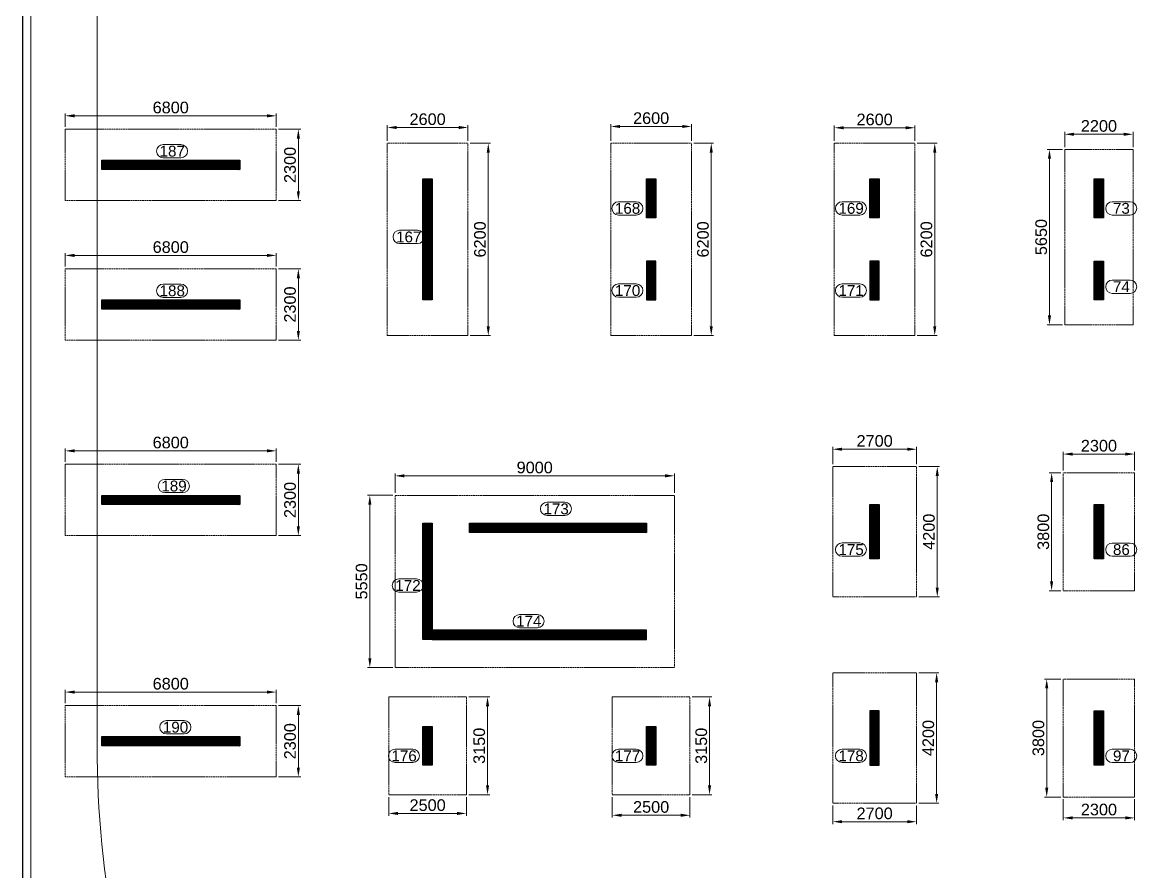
# Model space of a CAD drawing. Header units: millimetres. Extents: x 99112 to 332273, y 431815 to 552227.
# Drawn here: x 99112 to 135383, y 491073 to 518441 of the extents above; entities that cross this region are included whole.
import ezdxf
from ezdxf.enums import TextEntityAlignment as Align

# ---------------------------------------------------------------- set-up
doc = ezdxf.new("R2010")
doc.units = ezdxf.units.MM
doc.header["$LTSCALE"] = 100
doc.header["$MEASUREMENT"] = 0
doc.linetypes.add('HIDDEN', pattern=[0.375, 0.25, -0.125])
for name, color, linetype, lineweight in [('COL HATCH', 67, 'Continuous', 25), ('colno', 11, 'Continuous', 15), ('COLUMN', 84, 'Continuous', 30), ('DIM', 8, 'Continuous', 13), ('FOOTING', 12, 'HIDDEN', 20), ('HATCH', 251, 'Continuous', 9), ('SUNK', 251, 'Continuous', 9)]:
    doc.layers.add(name, color=color, linetype=linetype, lineweight=lineweight)
doc.styles.add('ARIAL', font='arial.ttf')
doc.dimstyles.new('150', dxfattribs={"dimscale": 150, "dimtxt": 2.5, "dimasz": 2, "dimexe": 0.5, "dimexo": 0.5, "dimgap": 0.5, "dimtad": 1, "dimdec": 0, "dimzin": 3, "dimdsep": 46, "dimtxsty": 'ARIAL', "dimcen": 0, "dimdle": 1, "dimclrd": 256, "dimclre": 256, "dimclrt": 4, "dimadec": 0, "dimazin": 0, "dimtfac": 1, "dimtdec": 0, "dimtmove": 0, "dimatfit": 3, "dimfxl": 0, "dimtolj": 1, "dimtzin": 0, "dimlwd": -1, "dimlwe": -1, "dimarcsym": 0})
pattern_1 = [(45, (-325, 0), (-8.83883476, 8.83883476), [])]
pattern_2 = [(45, (-325, -1.328), (-8.83883476, 8.83883476), [])]
pattern_3 = [(45, (-244606.086, 134796.796), (-8.83883476, 8.83883476), [])]
pattern_4 = [(45, (-226856.086, 134796.796), (-8.83883476, 8.83883476), [])]

# ---------------------------------------------------------------- blocks, each defined once
blk = doc.blocks.new('*D128')
at = {"layer": 'DIM', "transparency": 16777216}
for p, q in [((110862, 514624), (110862, 515131)), ((113162, 515056), (111162, 515056)), ((113462, 514624), (113462, 515131))]:
    blk.add_line(p, q, dxfattribs=at)
for points in [[(111162, 515106), (111162, 515006), (110862, 515056)], [(113162, 515006), (113162, 515106), (113462, 515056)]]:
    blk.add_solid(points, dxfattribs=at)
at = {"layer": 'DIM', "color": 4, "transparency": 16777216, "insert": (112162, 515322), "char_height": 375, "attachment_point": 5, "style": 'ARIAL'}
blk.add_mtext('\\A1;2600', dxfattribs=at)
blk = doc.blocks.new('*D129')
at = {"layer": 'DIM', "transparency": 16777216}
for p, q in [((113537, 514549), (114191, 514549)), ((114116, 514249), (114116, 508649)), ((113537, 508349), (114191, 508349))]:
    blk.add_line(p, q, dxfattribs=at)
for points in [[(114166, 514249), (114066, 514249), (114116, 514549)], [(114066, 508649), (114166, 508649), (114116, 508349)]]:
    blk.add_solid(points, dxfattribs=at)
at = {"layer": 'DIM', "color": 4, "transparency": 16777216, "insert": (113849, 511449), "char_height": 375, "attachment_point": 5, "rotation": 90, "style": 'ARIAL'}
blk.add_mtext('\\A1;6200', dxfattribs=at)
blk = doc.blocks.new('*D130')
at = {"layer": 'DIM', "transparency": 16777216}
for p, q in [((118062, 514624), (118062, 515165)), ((120362, 515090), (118362, 515090)), ((120662, 514624), (120662, 515165))]:
    blk.add_line(p, q, dxfattribs=at)
for points in [[(118362, 515140), (118362, 515040), (118062, 515090)], [(120362, 515040), (120362, 515140), (120662, 515090)]]:
    blk.add_solid(points, dxfattribs=at)
at = {"layer": 'DIM', "color": 4, "transparency": 16777216, "insert": (119362, 515356), "char_height": 375, "attachment_point": 5, "style": 'ARIAL'}
blk.add_mtext('\\A1;2600', dxfattribs=at)
blk = doc.blocks.new('*D131')
at = {"layer": 'DIM', "transparency": 16777216}
for p, q in [((120737, 514549), (121374, 514549)), ((121299, 514249), (121299, 508649)), ((120737, 508349), (121374, 508349))]:
    blk.add_line(p, q, dxfattribs=at)
for points in [[(121349, 514249), (121249, 514249), (121299, 514549)], [(121249, 508649), (121349, 508649), (121299, 508349)]]:
    blk.add_solid(points, dxfattribs=at)
at = {"layer": 'DIM', "color": 4, "transparency": 16777216, "insert": (121032, 511449), "char_height": 375, "attachment_point": 5, "rotation": 90, "style": 'ARIAL'}
blk.add_mtext('\\A1;6200', dxfattribs=at)
blk = doc.blocks.new('*D132')
at = {"layer": 'DIM', "transparency": 16777216}
for p, q in [((125262, 514624), (125262, 515122)), ((127562, 515047), (125562, 515047)), ((127862, 514624), (127862, 515122))]:
    blk.add_line(p, q, dxfattribs=at)
for points in [[(125562, 515097), (125562, 514997), (125262, 515047)], [(127562, 514997), (127562, 515097), (127862, 515047)]]:
    blk.add_solid(points, dxfattribs=at)
at = {"layer": 'DIM', "color": 4, "transparency": 16777216, "insert": (126562, 515313), "char_height": 375, "attachment_point": 5, "style": 'ARIAL'}
blk.add_mtext('\\A1;2600', dxfattribs=at)
blk = doc.blocks.new('*D133')
at = {"layer": 'DIM', "transparency": 16777216}
for p, q in [((127937, 514549), (128573, 514549)), ((128498, 514249), (128498, 508649)), ((127937, 508349), (128573, 508349))]:
    blk.add_line(p, q, dxfattribs=at)
for points in [[(128548, 514249), (128448, 514249), (128498, 514549)], [(128448, 508649), (128548, 508649), (128498, 508349)]]:
    blk.add_solid(points, dxfattribs=at)
at = {"layer": 'DIM', "color": 4, "transparency": 16777216, "insert": (128232, 511449), "char_height": 375, "attachment_point": 5, "rotation": 90, "style": 'ARIAL'}
blk.add_mtext('\\A1;6200', dxfattribs=at)
blk = doc.blocks.new('*D163')
at = {"layer": 'DIM', "transparency": 16777216}
for p, q in [((111112, 503274), (111112, 503903)), ((119812, 503828), (111412, 503828)), ((120112, 503274), (120112, 503903))]:
    blk.add_line(p, q, dxfattribs=at)
for points in [[(111412, 503878), (111412, 503778), (111112, 503828)], [(119812, 503778), (119812, 503878), (120112, 503828)]]:
    blk.add_solid(points, dxfattribs=at)
at = {"layer": 'DIM', "color": 4, "transparency": 16777216, "insert": (115612, 504094), "char_height": 375, "attachment_point": 5, "style": 'ARIAL'}
blk.add_mtext('\\A1;9000', dxfattribs=at)
blk = doc.blocks.new('*D164')
at = {"layer": 'DIM', "transparency": 16777216}
for p, q in [((111037, 503199), (110226, 503199)), ((110301, 497949), (110301, 502899)), ((111037, 497649), (110226, 497649))]:
    blk.add_line(p, q, dxfattribs=at)
for points in [[(110351, 502899), (110251, 502899), (110301, 503199)], [(110251, 497949), (110351, 497949), (110301, 497649)]]:
    blk.add_solid(points, dxfattribs=at)
at = {"layer": 'DIM', "color": 4, "transparency": 16777216, "insert": (110035, 500424), "char_height": 375, "attachment_point": 5, "rotation": 90, "style": 'ARIAL'}
blk.add_mtext('\\A1;5550', dxfattribs=at)
blk = doc.blocks.new('*D165')
at = {"layer": 'DIM', "transparency": 16777216}
for p, q in [((125212, 504199), (125212, 504760)), ((127612, 504685), (125512, 504685)), ((127912, 504199), (127912, 504760))]:
    blk.add_line(p, q, dxfattribs=at)
for points in [[(125512, 504735), (125512, 504635), (125212, 504685)], [(127612, 504635), (127612, 504735), (127912, 504685)]]:
    blk.add_solid(points, dxfattribs=at)
at = {"layer": 'DIM', "color": 4, "transparency": 16777216, "insert": (126562, 504951), "char_height": 375, "attachment_point": 5, "style": 'ARIAL'}
blk.add_mtext('\\A1;2700', dxfattribs=at)
blk = doc.blocks.new('*D166')
at = {"layer": 'DIM', "transparency": 16777216}
for p, q in [((127987, 504124), (128654, 504124)), ((128579, 503824), (128579, 500224)), ((127987, 499924), (128654, 499924))]:
    blk.add_line(p, q, dxfattribs=at)
for points in [[(128629, 503824), (128529, 503824), (128579, 504124)], [(128529, 500224), (128629, 500224), (128579, 499924)]]:
    blk.add_solid(points, dxfattribs=at)
at = {"layer": 'DIM', "color": 4, "transparency": 16777216, "insert": (128312, 502024), "char_height": 375, "attachment_point": 5, "rotation": 90, "style": 'ARIAL'}
blk.add_mtext('\\A1;4200', dxfattribs=at)
blk = doc.blocks.new('*D207')
at = {"layer": 'DIM', "transparency": 16777216}
for p, q in [((110912, 493474), (110912, 492869)), ((113412, 493474), (113412, 492869)), ((113112, 492944), (111212, 492944))]:
    blk.add_line(p, q, dxfattribs=at)
for points in [[(111212, 492994), (111212, 492894), (110912, 492944)], [(113112, 492894), (113112, 492994), (113412, 492944)]]:
    blk.add_solid(points, dxfattribs=at)
at = {"layer": 'DIM', "color": 4, "transparency": 16777216, "insert": (112162, 493210), "char_height": 375, "attachment_point": 5, "style": 'ARIAL'}
blk.add_mtext('\\A1;2500', dxfattribs=at)
blk = doc.blocks.new('*D208')
at = {"layer": 'DIM', "transparency": 16777216}
for p, q in [((113487, 496699), (114167, 496699)), ((114092, 493849), (114092, 496399)), ((113487, 493549), (114167, 493549))]:
    blk.add_line(p, q, dxfattribs=at)
for points in [[(114142, 496399), (114042, 496399), (114092, 496699)], [(114042, 493849), (114142, 493849), (114092, 493549)]]:
    blk.add_solid(points, dxfattribs=at)
at = {"layer": 'DIM', "color": 4, "transparency": 16777216, "insert": (113826, 495124), "char_height": 375, "attachment_point": 5, "rotation": 90, "style": 'ARIAL'}
blk.add_mtext('\\A1;3150', dxfattribs=at)
blk = doc.blocks.new('*D209')
at = {"layer": 'DIM', "transparency": 16777216}
for p, q in [((118112, 493474), (118112, 492810)), ((120612, 493474), (120612, 492810)), ((120312, 492885), (118412, 492885))]:
    blk.add_line(p, q, dxfattribs=at)
for points in [[(118412, 492935), (118412, 492835), (118112, 492885)], [(120312, 492835), (120312, 492935), (120612, 492885)]]:
    blk.add_solid(points, dxfattribs=at)
at = {"layer": 'DIM', "color": 4, "transparency": 16777216, "insert": (119362, 493152), "char_height": 375, "attachment_point": 5, "style": 'ARIAL'}
blk.add_mtext('\\A1;2500', dxfattribs=at)
blk = doc.blocks.new('*D210')
at = {"layer": 'DIM', "transparency": 16777216}
for p, q in [((120687, 496699), (121319, 496699)), ((121244, 493849), (121244, 496399)), ((120687, 493549), (121319, 493549))]:
    blk.add_line(p, q, dxfattribs=at)
for points in [[(121294, 496399), (121194, 496399), (121244, 496699)], [(121194, 493849), (121294, 493849), (121244, 493549)]]:
    blk.add_solid(points, dxfattribs=at)
at = {"layer": 'DIM', "color": 4, "transparency": 16777216, "insert": (120978, 495124), "char_height": 375, "attachment_point": 5, "rotation": 90, "style": 'ARIAL'}
blk.add_mtext('\\A1;3150', dxfattribs=at)
blk = doc.blocks.new('*D211')
at = {"layer": 'DIM', "transparency": 16777216}
for p, q in [((125212, 493199), (125212, 492603)), ((127912, 493199), (127912, 492603)), ((127612, 492678), (125512, 492678))]:
    blk.add_line(p, q, dxfattribs=at)
for points in [[(125512, 492728), (125512, 492628), (125212, 492678)], [(127612, 492628), (127612, 492728), (127912, 492678)]]:
    blk.add_solid(points, dxfattribs=at)
at = {"layer": 'DIM', "color": 4, "transparency": 16777216, "insert": (126562, 492944), "char_height": 375, "attachment_point": 5, "style": 'ARIAL'}
blk.add_mtext('\\A1;2700', dxfattribs=at)
blk = doc.blocks.new('*D212')
at = {"layer": 'DIM', "transparency": 16777216}
for p, q in [((127987, 497474), (128634, 497474)), ((128559, 493574), (128559, 497174)), ((127987, 493274), (128634, 493274))]:
    blk.add_line(p, q, dxfattribs=at)
for points in [[(128609, 497174), (128509, 497174), (128559, 497474)], [(128509, 493574), (128609, 493574), (128559, 493274)]]:
    blk.add_solid(points, dxfattribs=at)
at = {"layer": 'DIM', "color": 4, "transparency": 16777216, "insert": (128292, 495374), "char_height": 375, "attachment_point": 5, "rotation": 90, "style": 'ARIAL'}
blk.add_mtext('\\A1;4200', dxfattribs=at)
blk = doc.blocks.new('*D389')
at = {"layer": 'DIM', "transparency": 16777216}
for p, q in [((100487, 515074), (100487, 515508)), ((106987, 515433), (100787, 515433)), ((107287, 515074), (107287, 515508))]:
    blk.add_line(p, q, dxfattribs=at)
for points in [[(100787, 515483), (100787, 515383), (100487, 515433)], [(106987, 515383), (106987, 515483), (107287, 515433)]]:
    blk.add_solid(points, dxfattribs=at)
at = {"layer": 'DIM', "color": 4, "transparency": 16777216, "insert": (103887, 515699), "char_height": 375, "attachment_point": 5, "style": 'ARIAL'}
blk.add_mtext('\\A1;6800', dxfattribs=at)
blk = doc.blocks.new('*D390')
at = {"layer": 'DIM', "transparency": 16777216}
for p, q in [((107362, 514999), (108073, 514999)), ((107998, 512999), (107998, 514699)), ((107362, 512699), (108073, 512699))]:
    blk.add_line(p, q, dxfattribs=at)
for points in [[(108048, 514699), (107948, 514699), (107998, 514999)], [(107948, 512999), (108048, 512999), (107998, 512699)]]:
    blk.add_solid(points, dxfattribs=at)
at = {"layer": 'DIM', "color": 4, "transparency": 16777216, "insert": (107731, 513849), "char_height": 375, "attachment_point": 5, "rotation": 90, "style": 'ARIAL'}
blk.add_mtext('\\A1;2300', dxfattribs=at)
blk = doc.blocks.new('*D391')
at = {"layer": 'DIM', "transparency": 16777216}
for p, q in [((100487, 510574), (100487, 511008)), ((106987, 510933), (100787, 510933)), ((107287, 510574), (107287, 511008))]:
    blk.add_line(p, q, dxfattribs=at)
for points in [[(100787, 510983), (100787, 510883), (100487, 510933)], [(106987, 510883), (106987, 510983), (107287, 510933)]]:
    blk.add_solid(points, dxfattribs=at)
at = {"layer": 'DIM', "color": 4, "transparency": 16777216, "insert": (103887, 511199), "char_height": 375, "attachment_point": 5, "style": 'ARIAL'}
blk.add_mtext('\\A1;6800', dxfattribs=at)
blk = doc.blocks.new('*D392')
at = {"layer": 'DIM', "transparency": 16777216}
for p, q in [((107362, 510499), (108073, 510499)), ((107998, 508499), (107998, 510199)), ((107362, 508199), (108073, 508199))]:
    blk.add_line(p, q, dxfattribs=at)
for points in [[(108048, 510199), (107948, 510199), (107998, 510499)], [(107948, 508499), (108048, 508499), (107998, 508199)]]:
    blk.add_solid(points, dxfattribs=at)
at = {"layer": 'DIM', "color": 4, "transparency": 16777216, "insert": (107731, 509349), "char_height": 375, "attachment_point": 5, "rotation": 90, "style": 'ARIAL'}
blk.add_mtext('\\A1;2300', dxfattribs=at)
blk = doc.blocks.new('*D393')
at = {"layer": 'DIM', "transparency": 16777216}
for p, q in [((100487, 504274), (100487, 504708)), ((106987, 504633), (100787, 504633)), ((107287, 504274), (107287, 504708))]:
    blk.add_line(p, q, dxfattribs=at)
for points in [[(100787, 504683), (100787, 504583), (100487, 504633)], [(106987, 504583), (106987, 504683), (107287, 504633)]]:
    blk.add_solid(points, dxfattribs=at)
at = {"layer": 'DIM', "color": 4, "transparency": 16777216, "insert": (103887, 504899), "char_height": 375, "attachment_point": 5, "style": 'ARIAL'}
blk.add_mtext('\\A1;6800', dxfattribs=at)
blk = doc.blocks.new('*D394')
at = {"layer": 'DIM', "transparency": 16777216}
for p, q in [((107362, 504199), (108073, 504199)), ((107998, 502199), (107998, 503899)), ((107362, 501899), (108073, 501899))]:
    blk.add_line(p, q, dxfattribs=at)
for points in [[(108048, 503899), (107948, 503899), (107998, 504199)], [(107948, 502199), (108048, 502199), (107998, 501899)]]:
    blk.add_solid(points, dxfattribs=at)
at = {"layer": 'DIM', "color": 4, "transparency": 16777216, "insert": (107731, 503049), "char_height": 375, "attachment_point": 5, "rotation": 90, "style": 'ARIAL'}
blk.add_mtext('\\A1;2300', dxfattribs=at)
blk = doc.blocks.new('*D395')
at = {"layer": 'DIM', "transparency": 16777216}
for p, q in [((100487, 496497), (100487, 496931)), ((107287, 496497), (107287, 496931)), ((106987, 496856), (100787, 496856))]:
    blk.add_line(p, q, dxfattribs=at)
for points in [[(100787, 496906), (100787, 496806), (100487, 496856)], [(106987, 496806), (106987, 496906), (107287, 496856)]]:
    blk.add_solid(points, dxfattribs=at)
at = {"layer": 'DIM', "color": 4, "transparency": 16777216, "insert": (103887, 497123), "char_height": 375, "attachment_point": 5, "style": 'ARIAL'}
blk.add_mtext('\\A1;6800', dxfattribs=at)
blk = doc.blocks.new('*D396')
at = {"layer": 'DIM', "transparency": 16777216}
for p, q in [((107362, 496422), (108073, 496422)), ((107998, 494422), (107998, 496122)), ((107362, 494122), (108073, 494122))]:
    blk.add_line(p, q, dxfattribs=at)
for points in [[(108048, 496122), (107948, 496122), (107998, 496422)], [(107948, 494422), (108048, 494422), (107998, 494122)]]:
    blk.add_solid(points, dxfattribs=at)
at = {"layer": 'DIM', "color": 4, "transparency": 16777216, "insert": (107731, 495272), "char_height": 375, "attachment_point": 5, "rotation": 90, "style": 'ARIAL'}
blk.add_mtext('\\A1;2300', dxfattribs=at)
blk = doc.blocks.new('*D410')
at = {"layer": 'DIM', "transparency": 16777216}
for p, q in [((132687, 514424), (132687, 514913)), ((134587, 514838), (132987, 514838)), ((134887, 514424), (134887, 514913))]:
    blk.add_line(p, q, dxfattribs=at)
for points in [[(132987, 514888), (132987, 514788), (132687, 514838)], [(134587, 514788), (134587, 514888), (134887, 514838)]]:
    blk.add_solid(points, dxfattribs=at)
at = {"layer": 'DIM', "color": 4, "transparency": 16777216, "insert": (133787, 515105), "char_height": 375, "attachment_point": 5, "style": 'ARIAL'}
blk.add_mtext('\\A1;2200', dxfattribs=at)
blk = doc.blocks.new('*D411')
at = {"layer": 'DIM', "transparency": 16777216}
for p, q in [((132612, 514349), (132119, 514349)), ((132194, 514049), (132194, 508999)), ((132612, 508699), (132119, 508699))]:
    blk.add_line(p, q, dxfattribs=at)
for points in [[(132244, 514049), (132144, 514049), (132194, 514349)], [(132144, 508999), (132244, 508999), (132194, 508699)]]:
    blk.add_solid(points, dxfattribs=at)
at = {"layer": 'DIM', "color": 4, "transparency": 16777216, "insert": (131928, 511524), "char_height": 375, "attachment_point": 5, "rotation": 90, "style": 'ARIAL'}
blk.add_mtext('\\A1;5650', dxfattribs=at)
blk = doc.blocks.new('*D430')
at = {"layer": 'DIM', "transparency": 16777216}
for p, q in [((132637, 503999), (132637, 504604)), ((134637, 504529), (132937, 504529)), ((134937, 503999), (134937, 504604))]:
    blk.add_line(p, q, dxfattribs=at)
for points in [[(132937, 504579), (132937, 504479), (132637, 504529)], [(134637, 504479), (134637, 504579), (134937, 504529)]]:
    blk.add_solid(points, dxfattribs=at)
at = {"layer": 'DIM', "color": 4, "transparency": 16777216, "insert": (133787, 504796), "char_height": 375, "attachment_point": 5, "style": 'ARIAL'}
blk.add_mtext('\\A1;2300', dxfattribs=at)
blk = doc.blocks.new('*D431')
at = {"layer": 'DIM', "transparency": 16777216}
for p, q in [((132562, 503924), (132188, 503924)), ((132263, 503624), (132263, 500424)), ((132562, 500124), (132188, 500124))]:
    blk.add_line(p, q, dxfattribs=at)
for points in [[(132313, 503624), (132213, 503624), (132263, 503924)], [(132213, 500424), (132313, 500424), (132263, 500124)]]:
    blk.add_solid(points, dxfattribs=at)
at = {"layer": 'DIM', "color": 4, "transparency": 16777216, "insert": (131997, 502024), "char_height": 375, "attachment_point": 5, "rotation": 90, "style": 'ARIAL'}
blk.add_mtext('\\A1;3800', dxfattribs=at)
blk = doc.blocks.new('*D434')
at = {"layer": 'DIM', "transparency": 16777216}
for p, q in [((132562, 497274), (132030, 497274)), ((132105, 496974), (132105, 493774)), ((132562, 493474), (132030, 493474))]:
    blk.add_line(p, q, dxfattribs=at)
for points in [[(132155, 496974), (132055, 496974), (132105, 497274)], [(132055, 493774), (132155, 493774), (132105, 493474)]]:
    blk.add_solid(points, dxfattribs=at)
at = {"layer": 'DIM', "color": 4, "transparency": 16777216, "insert": (131838, 495374), "char_height": 375, "attachment_point": 5, "rotation": 90, "style": 'ARIAL'}
blk.add_mtext('\\A1;3800', dxfattribs=at)
blk = doc.blocks.new('*D437')
at = {"layer": 'DIM', "transparency": 16777216}
for p, q in [((132637, 493399), (132637, 492726)), ((134937, 493399), (134937, 492726)), ((134637, 492801), (132937, 492801))]:
    blk.add_line(p, q, dxfattribs=at)
for points in [[(132937, 492851), (132937, 492751), (132637, 492801)], [(134637, 492751), (134637, 492851), (134937, 492801)]]:
    blk.add_solid(points, dxfattribs=at)
at = {"layer": 'DIM', "color": 4, "transparency": 16777216, "insert": (133787, 493068), "char_height": 375, "attachment_point": 5, "style": 'ARIAL'}
blk.add_mtext('\\A1;2300', dxfattribs=at)
blk = doc.blocks.new('Z$W@#0B193674')
at = {"layer": 'HATCH', "linetype": 'Continuous', "ltscale": 1000}
blk.add_lwpolyline([(50, 150), (-38300, 150, 0.414214), (-42600, -4150), (-42600, -40327, 0.41467), (-10475, -72402, 0.115605), (3770, -69040), (43196, -49411)], format="xyb", dxfattribs=at)
blk = doc.blocks.new('Z$W@#1A410294')
at = {"layer": 'HATCH'}
blk.add_blockref('Z$W@#0B193674', (26325, 68068), dxfattribs=at)

msp = doc.modelspace()

# ---------------------------------------------------------------- hatches: boundary and pattern name
at = {"layer": 'COL HATCH'}
h = msp.add_hatch(dxfattribs=at)
h.set_pattern_fill('ANSI31', color=256, scale=100, style=0)
h.set_pattern_definition([(45, (52825.942, -182260.497), (-8.83883476, 8.83883476), [])])
h.paths.add_polyline_path([(101662, 513698.6), (101662, 513998.6), (106112, 513998.6), (106112, 513698.6)])
h = msp.add_hatch(dxfattribs=at)
h.set_pattern_fill('ANSI31', color=256, scale=100, style=0)
h.set_pattern_definition([(45, (-248806.083, 123696.797), (-8.83883476, 8.83883476), [])])
h.paths.add_polyline_path([(112012, 509498.6), (112012, 513398.6), (112312, 513398.6), (112312, 509498.6)])
h = msp.add_hatch(dxfattribs=at)
h.set_pattern_fill('ANSI31', color=256, scale=100, style=0)
h.set_pattern_definition([(45, (-241606.083, 123696.797), (-8.83883476, 8.83883476), [])])
h.paths.add_polyline_path([(119212, 512148.6), (119212, 513398.6), (119512, 513398.6), (119512, 512148.6)])
h = msp.add_hatch(dxfattribs=at)
h.set_pattern_fill('ANSI31', color=256, scale=100, style=0)
h.set_pattern_definition([(45, (-234406.083, 123696.797), (-8.83883476, 8.83883476), [])])
h.paths.add_polyline_path([(126412, 512148.6), (126412, 513398.6), (126712, 513398.6), (126712, 512148.6)])
h = msp.add_hatch(dxfattribs=at)
h.set_pattern_fill('ANSI31', color=256, scale=100, style=0)
h.set_pattern_definition(pattern_1)
h.paths.add_polyline_path([(133637, 513398.6), (133637, 512148.6), (133937, 512148.6), (133937, 513398.6)])
h = msp.add_hatch(dxfattribs=at)
h.set_pattern_fill('ANSI31', color=256, scale=100, style=0)
h.set_pattern_definition([(45, (-241606.086, 134796.796), (-8.83883476, 8.83883476), [])])
h.paths.add_polyline_path([(119212, 510748.6), (119212, 509498.6), (119512, 509498.6), (119512, 510748.6)])
h = msp.add_hatch(dxfattribs=at)
h.set_pattern_fill('ANSI31', color=256, scale=100, style=0)
h.set_pattern_definition([(45, (-234406.086, 134796.796), (-8.83883476, 8.83883476), [])])
h.paths.add_polyline_path([(126412, 510748.6), (126412, 509498.6), (126712, 509498.6), (126712, 510748.6)])
h = msp.add_hatch(dxfattribs=at)
h.set_pattern_fill('ANSI31', color=256, scale=100, style=0)
h.set_pattern_definition(pattern_1)
h.paths.add_polyline_path([(133637, 510748.6), (133637, 509498.6), (133937, 509498.6), (133937, 510748.6)])
h = msp.add_hatch(dxfattribs=at)
h.set_pattern_fill('ANSI31', color=256, scale=100, style=0)
h.set_pattern_definition([(45, (52825.942, -186760.497), (-8.83883476, 8.83883476), [])])
h.paths.add_polyline_path([(101662, 509198.6), (101662, 509498.6), (106112, 509498.6), (106112, 509198.6)])
h = msp.add_hatch(dxfattribs=at)
h.set_pattern_fill('ANSI31', color=256, scale=100, style=0)
h.set_pattern_definition([(45, (52825.942, -183360.497), (-8.83883476, 8.83883476), [])])
h.paths.add_polyline_path([(101662, 502898.6), (101662, 503198.6), (106112, 503198.6), (106112, 502898.6)])
h = msp.add_hatch(dxfattribs=at)
h.set_pattern_fill('ANSI31', color=256, scale=100, style=0)
h.set_pattern_definition(pattern_3)
h.paths.add_polyline_path([(126712, 502898.6), (126712, 501148.6), (126412, 501148.6), (126412, 502898.6)])
h = msp.add_hatch(dxfattribs=at)
h.set_pattern_fill('ANSI31', color=256, scale=100, style=0)
h.set_pattern_definition(pattern_2)
h.paths.add_polyline_path([(133637, 502898.6), (133937, 502898.6), (133937, 501148.6), (133637, 501148.6)])
h = msp.add_hatch(dxfattribs=at)
h.set_pattern_fill('ANSI31', color=256, scale=100, style=0)
h.set_pattern_definition(pattern_4)
h.paths.add_polyline_path([(112012, 498548.6), (112012, 502298.6), (112312, 502298.6), (112312, 498548.6)])
h = msp.add_hatch(dxfattribs=at)
h.set_pattern_fill('ANSI31', color=256, scale=100, style=0)
h.set_pattern_definition(pattern_4)
h.paths.add_polyline_path([(113512, 502298.6), (119212, 502298.6), (119212, 501998.6), (113512, 501998.6)])
h = msp.add_hatch(dxfattribs=at)
h.set_pattern_fill('ANSI31', color=256, scale=100, style=0)
h.set_pattern_definition(pattern_4)
h.paths.add_polyline_path([(119212, 498848.6), (112312, 498848.6), (112312, 498548.6), (119212, 498548.6)])
h = msp.add_hatch(dxfattribs=at)
h.set_pattern_fill('ANSI31', color=256, scale=100, style=0)
h.set_pattern_definition(pattern_3)
h.paths.add_polyline_path([(126712, 494498.6), (126712, 496248.6), (126412, 496248.6), (126412, 494498.6)])
h = msp.add_hatch(dxfattribs=at)
h.set_pattern_fill('ANSI31', color=256, scale=100, style=0)
h.set_pattern_definition(pattern_2)
h.paths.add_polyline_path([(133637, 496248.6), (133937, 496248.6), (133937, 494498.6), (133637, 494498.6)])
h = msp.add_hatch(dxfattribs=at)
h.set_pattern_fill('ANSI31', color=256, scale=100, style=0)
h.set_pattern_definition([(45, (-248806.086, 105796.796), (-8.83883476, 8.83883476), [])])
h.paths.add_polyline_path([(112012, 494498.6), (112012, 495748.6), (112312, 495748.6), (112312, 494498.6)])
h = msp.add_hatch(dxfattribs=at)
h.set_pattern_fill('ANSI31', color=256, scale=100, style=0)
h.set_pattern_definition([(45, (-241606.086, 105796.796), (-8.83883476, 8.83883476), [])])
h.paths.add_polyline_path([(119212, 494498.6), (119212, 495748.6), (119512, 495748.6), (119512, 494498.6)])
h = msp.add_hatch(dxfattribs=at)
h.set_pattern_fill('ANSI31', color=256, scale=100, style=0)
h.set_pattern_definition([(45, (52825.942, -182287.125), (-8.83883476, 8.83883476), [])])
h.paths.add_polyline_path([(101662, 495121.9), (101662, 495421.9), (106112, 495421.9), (106112, 495121.9)])

# ---------------------------------------------------------------- linework, layer by layer
at = {"color": 5}
msp.add_lwpolyline([(99112.4, 433846.5), (249607.7, 433846.5), (249607.7, 540141.6), (99112.4, 540141.6)], close=True, dxfattribs=at)
at = {"layer": 'colno', "elevation": -1455.5}
for points in [[(103643.4, 514079.8, -1), (103643.4, 514507.2), (104215.9, 514507.2, -1), (104215.9, 514079.8)], [(118311.4, 512235.6, -1), (118311.4, 512663), (118883.9, 512663, -1), (118883.9, 512235.6)], [(125511.4, 512235.6, -1), (125511.4, 512663), (126083.9, 512663, -1), (126083.9, 512235.6)], [(134218.1, 512235.6, -1), (134218.1, 512663), (134790.7, 512663, -1), (134790.7, 512235.6)], [(111261.4, 511314.5, -1), (111261.4, 511741.9), (111833.9, 511741.9, -1), (111833.9, 511314.5)], [(103643.4, 509579.8, -1), (103643.4, 510007.2), (104215.9, 510007.2, -1), (104215.9, 509579.8)], [(118311.4, 509585.6, -1), (118311.4, 510013), (118883.9, 510013, -1), (118883.9, 509585.6)], [(125511.4, 509585.6, -1), (125511.4, 510013), (126083.9, 510013, -1), (126083.9, 509585.6)], [(134218.1, 509710.4, -1), (134218.1, 510137.8), (134790.7, 510137.8, -1), (134790.7, 509710.4)], [(103700.1, 503285.6, -1), (103700.1, 503713), (104272.6, 503713, -1), (104272.6, 503285.6)], [(116009.4, 502548.5, -1), (116009.4, 502975.9), (116582, 502975.9, -1), (116582, 502548.5)], [(125511.4, 501235.6, -1), (125511.4, 501663), (126083.9, 501663, -1), (126083.9, 501235.6)], [(134218.1, 501234.3, -1), (134218.1, 501661.7), (134790.7, 501661.7, -1), (134790.7, 501234.3)], [(111235.8, 500078.9, -1), (111235.8, 500506.3), (111808.4, 500506.3, -1), (111808.4, 500078.9)], [(115127, 498928, -1), (115127, 499355.4), (115699.6, 499355.4, -1), (115699.6, 498928)], [(103748.7, 495509, -1), (103748.7, 495936.4), (104321.3, 495936.4, -1), (104321.3, 495509)], [(111111.4, 494585.6, -1), (111111.4, 495013), (111683.9, 495013, -1), (111683.9, 494585.6)], [(118311.4, 494585.6, -1), (118311.4, 495013), (118883.9, 495013, -1), (118883.9, 494585.6)], [(125511.4, 494585.6, -1), (125511.4, 495013), (126083.9, 495013, -1), (126083.9, 494585.6)], [(134218.1, 494584.3, -1), (134218.1, 495011.7), (134790.7, 495011.7, -1), (134790.7, 494584.3)]]:
    msp.add_lwpolyline(points, format="xyb", close=True, dxfattribs=at)
at = {"layer": 'COLUMN'}
for points in [[(101662, 513698.6), (101662, 513998.6), (106112, 513998.6), (106112, 513698.6)], [(112012, 509498.6), (112012, 513398.6), (112312, 513398.6), (112312, 509498.6)], [(119212, 512148.6), (119212, 513398.6), (119512, 513398.6), (119512, 512148.6)], [(126412, 512148.6), (126412, 513398.6), (126712, 513398.6), (126712, 512148.6)], [(133637, 513398.6), (133937, 513398.6), (133937, 512148.6), (133637, 512148.6)], [(119212, 510748.6), (119212, 509498.6), (119512, 509498.6), (119512, 510748.6)], [(126412, 510748.6), (126412, 509498.6), (126712, 509498.6), (126712, 510748.6)], [(133637, 510748.6), (133937, 510748.6), (133937, 509498.6), (133637, 509498.6)], [(101662, 509198.6), (101662, 509498.6), (106112, 509498.6), (106112, 509198.6)], [(101662, 502898.6), (101662, 503198.6), (106112, 503198.6), (106112, 502898.6)], [(126712, 502898.6), (126712, 501148.6), (126412, 501148.6), (126412, 502898.6)], [(133637, 502898.6), (133937, 502898.6), (133937, 501148.6), (133637, 501148.6)], [(112012, 498548.6), (112012, 502298.6), (112312, 502298.6), (112312, 498548.6)], [(113512, 502298.6), (119212, 502298.6), (119212, 501998.6), (113512, 501998.6)], [(119212, 498848.6), (112312, 498848.6), (112312, 498548.6), (119212, 498548.6)], [(126712, 494498.6), (126712, 496248.6), (126412, 496248.6), (126412, 494498.6)], [(133637, 496248.6), (133937, 496248.6), (133937, 494498.6), (133637, 494498.6)], [(112012, 494498.6), (112012, 495748.6), (112312, 495748.6), (112312, 494498.6)], [(119212, 494498.6), (119212, 495748.6), (119512, 495748.6), (119512, 494498.6)], [(101662, 495121.9), (101662, 495421.9), (106112, 495421.9), (106112, 495121.9)]]:
    msp.add_lwpolyline(points, close=True, dxfattribs=at)
at = {"layer": 'FOOTING'}
for points in [[(100487, 514998.6), (100487, 512698.6), (107287, 512698.6), (107287, 514998.6)], [(110862, 508348.6), (113462, 508348.6), (113462, 514548.6), (110862, 514548.6)], [(118062, 508348.6), (120662, 508348.6), (120662, 514548.6), (118062, 514548.6)], [(125262, 508348.6), (127862, 508348.6), (127862, 514548.6), (125262, 514548.6)], [(132687, 508698.6), (134887, 508698.6), (134887, 514348.6), (132687, 514348.6)], [(100487, 510498.6), (100487, 508198.6), (107287, 508198.6), (107287, 510498.6)], [(100487, 504198.6), (100487, 501898.6), (107287, 501898.6), (107287, 504198.6)], [(125212, 499923.6), (127912, 499923.6), (127912, 504123.6), (125212, 504123.6)], [(132637, 500123.6), (134937, 500123.6), (134937, 503923.6), (132637, 503923.6)], [(111112, 503198.6), (120112, 503198.6), (120112, 497648.6), (111112, 497648.6)], [(125212, 493273.6), (127912, 493273.6), (127912, 497473.6), (125212, 497473.6)], [(132637, 493473.6), (134937, 493473.6), (134937, 497273.6), (132637, 497273.6)], [(110912, 493548.6), (113412, 493548.6), (113412, 496698.6), (110912, 496698.6)], [(118112, 493548.6), (120612, 493548.6), (120612, 496698.6), (118112, 496698.6)], [(100487, 496421.9), (100487, 494121.9), (107287, 494121.9), (107287, 496421.9)]]:
    msp.add_lwpolyline(points, close=True, dxfattribs=at)
at = {"layer": 'SUNK', "color": 6}
msp.add_lwpolyline([(99378.5, 434112.6), (249341.5, 434112.6), (249341.5, 539875.4), (99378.5, 539875.4)], close=True, dxfattribs=at)

# ---------------------------------------------------------------- block references
at = {"layer": 'DIM', "linetype": 'Continuous'}
msp.add_blockref('Z$W@#1A410294', (117787.5, 467380.7), dxfattribs=at)

# ---------------------------------------------------------------- texts
at = {"layer": 'colno', "style": 'ARIAL'}
for s, p in [('187', (103935.9, 514294, -11644)), ('168', (118603.9, 512449.8, -11644)), ('169', (125803.9, 512449.8, -11644)), ('73', (134510.7, 512449.8, -11644)), ('167', (111553.9, 511528.7, -11644)), ('188', (103935.9, 509794, -11644)), ('170', (118603.9, 509799.8, -11644)), ('171', (125803.9, 509799.8, -11644)), ('74', (134510.7, 509924.6, -11644)), ('189', (103992.6, 503499.8, -11644)), ('173', (116301.9, 502762.7, -11644)), ('86', (134510.7, 501448.5, -11644)), ('175', (125803.9, 501449.8, -11644)), ('172', (111528.4, 500293.1, -11644)), ('174', (115419.6, 499142.2, -11644)), ('190', (104041.2, 495723.2, -11644)), ('176', (111403.9, 494799.8, -11644)), ('177', (118603.9, 494799.8, -11644)), ('178', (125803.9, 494799.8, -11644)), ('97', (134510.7, 494798.5, -11644))]:
    msp.add_text(s, height=350, dxfattribs=at).set_placement(p, align=Align.MIDDLE_CENTER)

# ---------------------------------------------------------------- dimensions: what is measured, and where the dimension line sits
at = {"layer": 'DIM'}
for base, p1, p2, picture, middle in [((100487, 515432.7), (107287, 514998.6), (100487, 514998.6), '*D389', (103887, 515699.2)), ((110862, 515055.7), (113462, 514548.6), (110862, 514548.6), '*D128', (112162, 515322.2)), ((118062, 515089.8), (120662, 514548.6), (118062, 514548.6), '*D130', (119362, 515356.3)), ((125262, 515046.9), (127862, 514548.6), (125262, 514548.6), '*D132', (126562, 515313.4)), ((132687, 514838.1, -389.1), (134887, 514348.6), (132687, 514348.6), '*D410', (133787, 515104.5, -389.1)), ((100487, 510932.7), (107287, 510498.6), (100487, 510498.6), '*D391', (103887, 511199.2)), ((100487, 504632.7), (107287, 504198.6), (100487, 504198.6), '*D393', (103887, 504899.2)), ((125212, 504684.6), (127912, 504123.6), (125212, 504123.6), '*D165', (126562, 504951.1)), ((132637, 504529.4, -389.1), (134937, 503923.6), (132637, 503923.6), '*D430', (133787, 504796, -389.1)), ((111112, 503827.6), (120112, 503198.6), (111112, 503198.6), '*D163', (115612, 504094.1)), ((100487, 496856.1), (107287, 496421.9), (100487, 496421.9), '*D395', (103887, 497122.6)), ((110912, 492943.5), (113412, 493548.6), (110912, 493548.6), '*D207', (112162, 493210)), ((118112, 492885.1), (120612, 493548.6), (118112, 493548.6), '*D209', (119362, 493151.6)), ((132637, 492801.1, -389.1), (134937, 493473.6), (132637, 493473.6), '*D437', (133787, 493067.7, -389.1)), ((125212, 492677.8), (127912, 493273.6), (125212, 493273.6), '*D211', (126562, 492944.3))]:
    dim = msp.add_linear_dim(base=base, p1=p1, p2=p2, dimstyle='150', dxfattribs=at)
    dim.commit()
    dim.dimension.update_dxf_attribs({"geometry": picture, "text_midpoint": middle})
for base, p1, p2, picture, middle in [((107997.6, 514998.6), (107287, 512698.6), (107287, 514998.6), '*D390', (107731, 513848.6)), ((114115.7, 508348.6), (113462, 514548.6), (113462, 508348.6), '*D129', (113849.2, 511448.6)), ((121298.8, 508348.6), (120662, 514548.6), (120662, 508348.6), '*D131', (121032.3, 511448.6)), ((128498.2, 508348.6), (127862, 514548.6), (127862, 508348.6), '*D133', (128231.7, 511448.6)), ((132194.1, 508698.6, -389.1), (132687, 514348.6), (132687, 508698.6), '*D411', (131927.7, 511523.6, -389.1)), ((107997.6, 510498.6), (107287, 508198.6), (107287, 510498.6), '*D392', (107731, 509348.6)), ((107997.6, 504198.6), (107287, 501898.6), (107287, 504198.6), '*D394', (107731, 503048.6)), ((128578.9, 499923.6), (127912, 504123.6), (127912, 499923.6), '*D166', (128312.5, 502023.6)), ((132263.1, 500123.6, -389.1), (132637, 503923.6), (132637, 500123.6), '*D431', (131996.5, 502023.6, -389.1)), ((110301.3, 503198.6), (111112, 497648.6), (111112, 503198.6), '*D164', (110034.8, 500423.6)), ((128558.7, 497473.6), (127912, 493273.6), (127912, 497473.6), '*D212', (128292.3, 495373.6)), ((132104.5, 493473.6, -389.1), (132637, 497273.6), (132637, 493473.6), '*D434', (131837.9, 495373.6, -389.1)), ((114092.2, 496698.6), (113412, 493548.6), (113412, 496698.6), '*D208', (113825.6, 495123.6)), ((121244.4, 496698.6), (120612, 493548.6), (120612, 496698.6), '*D210', (120977.8, 495123.6)), ((107997.6, 496421.9), (107287, 494121.9), (107287, 496421.9), '*D396', (107731, 495271.9))]:
    dim = msp.add_linear_dim(base=base, p1=p1, p2=p2, angle=90, dimstyle='150', dxfattribs=at)
    dim.commit()
    dim.dimension.update_dxf_attribs({"geometry": picture, "text_midpoint": middle})

doc.saveas('drawing.dxf')
